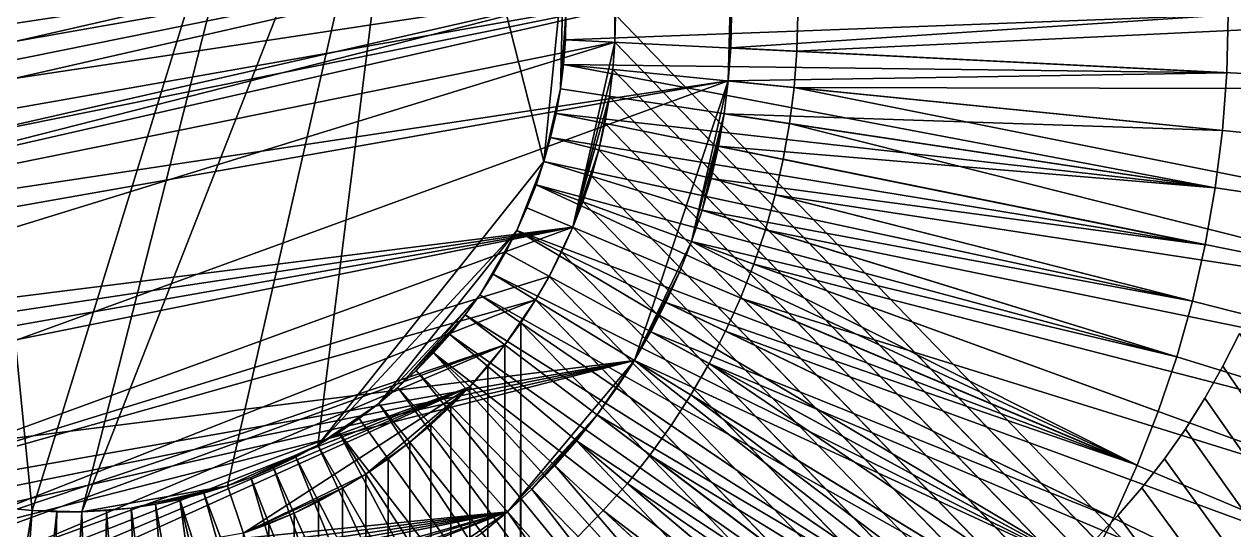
# Model space of a CAD drawing. Header units: millimetres. Extents: x 0 to 520, y -2 to 382.
# Drawn here: x 36.864 to 40.517, y 188.446 to 189.972 of the extents above; entities that cross this region are included whole.
import ezdxf

# ---------------------------------------------------------------- set-up
doc = ezdxf.new("R2010")
doc.units = ezdxf.units.MM

msp = doc.modelspace()

# ---------------------------------------------------------------- linework, layer by layer
at = {"layer": 'BRASS', "color": 52}
for points in [[(509.2, 369.2, 103), (10.8, 369.2, 103), (10.8, 10.8, 103)], [(509.2, 369.2, 103), (10.8, 10.8, 103), (509.2, 10.8, 103)], [(38.65, 190, 86), (185.0411, 341.3505, 86), (185.0411, 38.6495, 86)], [(35.35, 190, 92), (38.6173, 190.3269, 92), (35.3521, 189.9178, 92)], [(35.3521, 189.9178, 92), (38.6173, 190.3269, 92), (35.3582, 189.8357, 92)], [(35.3582, 189.8357, 92), (38.6173, 190.3269, 92), (35.3684, 189.7541, 92)], [(35.3684, 189.7541, 92), (38.6173, 190.3269, 92), (35.401, 189.5929, 92)], [(35.401, 189.5929, 92), (38.6173, 190.3269, 92), (38.6479, 190.0822, 92)], [(35.401, 189.5929, 92), (38.6479, 190.0822, 92), (35.4796, 189.3591, 92)], [(35.4796, 189.3591, 92), (38.6479, 190.0822, 92), (35.5134, 189.2841, 92)], [(35.5134, 189.2841, 92), (38.6479, 190.0822, 92), (38.6479, 189.9178, 92)], [(38.6479, 189.9178, 92), (38.6479, 190.0822, 92), (38.65, 190, 92)], [(38.6479, 189.9178, 86), (38.65, 190, 86), (185.0411, 38.6495, 86)], [(38.6479, 189.9178, 86), (38.65, 190, 92), (38.65, 190, 86)], [(38.6479, 189.9178, 92), (38.65, 190, 92), (38.6479, 189.9178, 86)], [(35.5134, 189.2841, 92), (38.6479, 189.9178, 92), (35.6847, 189.0037, 92)], [(35.6847, 189.0037, 92), (38.6479, 189.9178, 92), (38.5204, 189.3591, 92)], [(38.5204, 189.3591, 92), (38.6479, 189.9178, 92), (38.6418, 189.8357, 92)], [(38.6418, 189.8357, 86), (38.6479, 189.9178, 86), (184.9589, 38.6495, 86)], [(38.6418, 189.8357, 92), (38.6479, 189.9178, 92), (38.6418, 189.8357, 86)], [(38.6418, 189.8357, 86), (38.6479, 189.9178, 92), (38.6479, 189.9178, 86)], [(184.9589, 38.6495, 86), (38.6479, 189.9178, 86), (185.0411, 38.6495, 86)], [(38.5204, 189.3591, 92), (38.6418, 189.8357, 92), (38.6316, 189.7541, 92)], [(38.6316, 189.7541, 86), (38.6418, 189.8357, 86), (184.8767, 38.6454, 86)], [(38.6316, 189.7541, 86), (38.6418, 189.8357, 92), (38.6418, 189.8357, 86)], [(38.6316, 189.7541, 92), (38.6418, 189.8357, 92), (38.6316, 189.7541, 86)], [(184.8767, 38.6454, 86), (38.6418, 189.8357, 86), (184.9589, 38.6495, 86)], [(38.5204, 189.3591, 92), (38.6316, 189.7541, 92), (38.599, 189.5929, 92)], [(38.599, 189.5929, 92), (38.6316, 189.7541, 92), (38.6173, 189.6731, 92)], [(38.6173, 189.6731, 86), (38.6316, 189.7541, 86), (184.7948, 38.6372, 86)], [(38.6173, 189.6731, 92), (38.6316, 189.7541, 92), (38.6173, 189.6731, 86)], [(38.6173, 189.6731, 86), (38.6316, 189.7541, 92), (38.6316, 189.7541, 86)], [(184.7948, 38.6372, 86), (38.6316, 189.7541, 86), (184.8767, 38.6454, 86)], [(38.599, 189.5929, 86), (38.6173, 189.6731, 86), (184.7135, 38.6249, 86)], [(38.599, 189.5929, 92), (38.6173, 189.6731, 92), (38.599, 189.5929, 86)], [(38.599, 189.5929, 86), (38.6173, 189.6731, 92), (38.6173, 189.6731, 86)], [(184.7135, 38.6249, 86), (38.6173, 189.6731, 86), (184.7948, 38.6372, 86)], [(38.5204, 189.3591, 92), (38.599, 189.5929, 92), (38.5767, 189.5137, 92)], [(38.5767, 189.5137, 86), (38.599, 189.5929, 86), (184.6328, 38.6086, 86)], [(38.5767, 189.5137, 92), (38.599, 189.5929, 92), (38.5767, 189.5137, 86)], [(38.5767, 189.5137, 86), (38.599, 189.5929, 92), (38.599, 189.5929, 86)], [(184.6328, 38.6086, 86), (38.599, 189.5929, 86), (184.7135, 38.6249, 86)], [(38.5204, 189.3591, 92), (38.5767, 189.5137, 92), (38.5505, 189.4357, 92)], [(38.5505, 189.4357, 86), (38.5767, 189.5137, 86), (184.5531, 38.5883, 86)], [(38.5505, 189.4357, 92), (38.5767, 189.5137, 92), (38.5505, 189.4357, 86)], [(38.5505, 189.4357, 86), (38.5767, 189.5137, 92), (38.5767, 189.5137, 86)], [(184.5531, 38.5883, 86), (38.5767, 189.5137, 86), (184.6328, 38.6086, 86)], [(38.5204, 189.3591, 86), (38.5505, 189.4357, 86), (184.4745, 38.5641, 86)], [(38.5204, 189.3591, 92), (38.5505, 189.4357, 92), (38.5204, 189.3591, 86)], [(38.5204, 189.3591, 86), (38.5505, 189.4357, 92), (38.5505, 189.4357, 86)], [(184.4745, 38.5641, 86), (38.5505, 189.4357, 86), (184.5531, 38.5883, 86)], [(35.6847, 189.0037, 92), (38.5204, 189.3591, 92), (35.736, 188.9394, 92)], [(35.736, 188.9394, 92), (38.5204, 189.3591, 92), (35.7905, 188.8777, 92)], [(35.7905, 188.8777, 92), (38.5204, 189.3591, 92), (35.8479, 188.8188, 92)], [(35.8479, 188.8188, 92), (38.5204, 189.3591, 92), (36.2473, 188.5317, 92)], [(36.2473, 188.5317, 92), (38.5204, 189.3591, 92), (38.4491, 189.2109, 92)], [(38.4491, 189.2109, 92), (38.5204, 189.3591, 92), (38.4866, 189.2841, 92)], [(38.4866, 189.2841, 86), (38.5204, 189.3591, 86), (184.3972, 38.5359, 86)], [(38.4866, 189.2841, 92), (38.5204, 189.3591, 92), (38.4866, 189.2841, 86)], [(38.4866, 189.2841, 86), (38.5204, 189.3591, 92), (38.5204, 189.3591, 86)], [(184.3972, 38.5359, 86), (38.5204, 189.3591, 86), (184.4745, 38.5641, 86)], [(38.4491, 189.2109, 86), (38.4866, 189.2841, 86), (184.3214, 38.504, 86)], [(38.4491, 189.2109, 92), (38.4866, 189.2841, 92), (38.4491, 189.2109, 86)], [(38.4491, 189.2109, 86), (38.4866, 189.2841, 92), (38.4866, 189.2841, 86)], [(184.3214, 38.504, 86), (38.4866, 189.2841, 86), (184.3972, 38.5359, 86)], [(36.2473, 188.5317, 92), (38.4491, 189.2109, 92), (38.4079, 189.1396, 92)], [(38.4079, 189.1396, 86), (38.4491, 189.2109, 86), (184.2473, 38.4683, 86)], [(38.4079, 189.1396, 92), (38.4491, 189.2109, 92), (38.4079, 189.1396, 86)], [(38.4079, 189.1396, 86), (38.4491, 189.2109, 92), (38.4491, 189.2109, 86)], [(184.2473, 38.4683, 86), (38.4491, 189.2109, 86), (184.3214, 38.504, 86)], [(36.2473, 188.5317, 92), (38.4079, 189.1396, 92), (36.5531, 188.4117, 92)], [(36.5531, 188.4117, 92), (38.4079, 189.1396, 92), (38.3153, 189.0037, 92)], [(38.3153, 189.0037, 92), (38.4079, 189.1396, 92), (38.3633, 189.0705, 92)], [(38.3633, 189.0705, 86), (38.4079, 189.1396, 86), (184.175, 38.4289, 86)], [(38.3633, 189.0705, 92), (38.4079, 189.1396, 92), (38.3633, 189.0705, 86)], [(38.3633, 189.0705, 86), (38.4079, 189.1396, 92), (38.4079, 189.1396, 86)], [(184.175, 38.4289, 86), (38.4079, 189.1396, 86), (184.2473, 38.4683, 86)], [(38.3153, 70.9963, 86), (38.3633, 189.0705, 86), (38.3633, 70.9295, 86)], [(38.3153, 189.0037, 86), (38.3633, 189.0705, 86), (38.3153, 70.9963, 86)], [(38.3153, 189.0037, 92), (38.3633, 189.0705, 92), (38.3153, 189.0037, 86)], [(38.3153, 189.0037, 86), (38.3633, 189.0705, 92), (38.3633, 189.0705, 86)], [(38.3633, 70.9295, 86), (38.3633, 189.0705, 86), (184.1048, 38.386, 86)], [(184.1048, 38.386, 86), (38.3633, 189.0705, 86), (184.175, 38.4289, 86)], [(36.5531, 188.4117, 92), (38.3153, 189.0037, 92), (36.6328, 188.3914, 92)], [(36.6328, 188.3914, 92), (38.3153, 189.0037, 92), (36.7948, 188.3628, 92)], [(36.7948, 188.3628, 92), (38.3153, 189.0037, 92), (38.2095, 188.8777, 92)], [(38.2095, 188.8777, 92), (38.3153, 189.0037, 92), (38.264, 188.9394, 92)], [(38.264, 71.0606, 86), (38.3153, 189.0037, 86), (38.3153, 70.9963, 86)], [(38.264, 188.9394, 86), (38.3153, 189.0037, 86), (38.264, 71.0606, 86)], [(38.264, 188.9394, 92), (38.3153, 189.0037, 92), (38.264, 188.9394, 86)], [(38.264, 188.9394, 86), (38.3153, 189.0037, 92), (38.3153, 189.0037, 86)], [(38.2095, 71.1223, 86), (38.264, 188.9394, 86), (38.264, 71.0606, 86)], [(38.2095, 188.8777, 86), (38.264, 188.9394, 86), (38.2095, 71.1223, 86)], [(38.2095, 188.8777, 92), (38.264, 188.9394, 92), (38.2095, 188.8777, 86)], [(38.2095, 188.8777, 86), (38.264, 188.9394, 92), (38.264, 188.9394, 86)], [(36.7948, 188.3628, 92), (38.2095, 188.8777, 92), (36.8767, 188.3546, 92)], [(36.8767, 188.3546, 92), (38.2095, 188.8777, 92), (36.9589, 188.3505, 92)], [(36.9589, 188.3505, 92), (38.2095, 188.8777, 92), (37.0411, 188.3505, 92)], [(37.0411, 188.3505, 92), (38.2095, 188.8777, 92), (37.5255, 188.4359, 92)], [(37.5255, 188.4359, 92), (38.2095, 188.8777, 92), (37.8952, 188.614, 92)], [(37.8952, 188.614, 92), (38.2095, 188.8777, 92), (38.0288, 188.71, 92)], [(38.0288, 188.71, 92), (38.2095, 188.8777, 92), (38.1521, 188.8188, 92)], [(38.1521, 71.1812, 86), (38.2095, 188.8777, 86), (38.2095, 71.1223, 86)], [(38.1521, 188.8188, 86), (38.2095, 188.8777, 86), (38.1521, 71.1812, 86)], [(38.1521, 188.8188, 86), (38.2095, 188.8777, 92), (38.2095, 188.8777, 86)], [(38.1521, 188.8188, 92), (38.2095, 188.8777, 92), (38.1521, 188.8188, 86)], [(38.0288, 188.71, 92), (38.1521, 188.8188, 92), (38.0918, 188.7629, 92)], [(38.0918, 188.7629, 86), (38.1521, 188.8188, 86), (38.1521, 71.1812, 86)], [(38.0918, 188.7629, 86), (38.0918, 188.7629, 92), (38.1521, 188.8188, 86)], [(38.0918, 188.7629, 92), (38.1521, 188.8188, 92), (38.1521, 188.8188, 86)], [(38.0288, 71.29, 86), (38.0918, 188.7629, 86), (38.0918, 71.2371, 86)], [(38.0288, 188.71, 86), (38.0918, 188.7629, 86), (38.0288, 71.29, 86)], [(38.0288, 188.71, 86), (38.0918, 188.7629, 92), (38.0918, 188.7629, 86)], [(38.0288, 188.71, 92), (38.0918, 188.7629, 92), (38.0288, 188.71, 86)], [(38.0918, 71.2371, 86), (38.0918, 188.7629, 86), (38.1521, 71.1812, 86)], [(37.8952, 188.614, 92), (38.0288, 188.71, 92), (37.9632, 188.6603, 92)], [(37.9632, 71.3397, 86), (38.0288, 188.71, 86), (38.0288, 71.29, 86)], [(37.9632, 188.6603, 86), (38.0288, 188.71, 86), (37.9632, 71.3397, 86)], [(37.9632, 188.6603, 86), (37.9632, 188.6603, 92), (38.0288, 188.71, 86)], [(37.9632, 188.6603, 92), (38.0288, 188.71, 92), (38.0288, 188.71, 86)], [(37.8952, 71.386, 86), (37.9632, 188.6603, 86), (37.9632, 71.3397, 86)], [(37.8952, 188.614, 86), (37.9632, 188.6603, 86), (37.8952, 71.386, 86)], [(37.8952, 188.614, 86), (37.9632, 188.6603, 92), (37.9632, 188.6603, 86)], [(37.8952, 188.614, 92), (37.9632, 188.6603, 92), (37.8952, 188.614, 86)], [(37.5255, 188.4359, 92), (37.8952, 188.614, 92), (37.825, 188.5711, 92)], [(37.825, 188.5711, 86), (37.8952, 188.614, 86), (37.8952, 71.386, 86)], [(37.825, 188.5711, 86), (37.8952, 188.614, 92), (37.8952, 188.614, 86)], [(37.825, 188.5711, 92), (37.8952, 188.614, 92), (37.825, 188.5711, 86)], [(37.5255, 188.4359, 92), (37.825, 188.5711, 92), (37.6786, 188.496, 92)], [(37.6786, 188.496, 92), (37.825, 188.5711, 92), (37.7527, 188.5317, 92)], [(37.7527, 71.4683, 86), (37.825, 188.5711, 86), (37.825, 71.4289, 86)], [(37.7527, 188.5317, 86), (37.825, 188.5711, 86), (37.7527, 71.4683, 86)], [(37.7527, 188.5317, 86), (37.825, 188.5711, 92), (37.825, 188.5711, 86)], [(37.7527, 188.5317, 92), (37.825, 188.5711, 92), (37.7527, 188.5317, 86)], [(37.825, 71.4289, 86), (37.825, 188.5711, 86), (37.8952, 71.386, 86)], [(37.6786, 71.504, 86), (37.7527, 188.5317, 86), (37.7527, 71.4683, 86)], [(37.6786, 188.496, 86), (37.7527, 188.5317, 86), (37.6786, 71.504, 86)], [(37.6786, 188.496, 86), (37.7527, 188.5317, 92), (37.7527, 188.5317, 86)], [(37.6786, 188.496, 92), (37.7527, 188.5317, 92), (37.6786, 188.496, 86)], [(37.5255, 188.4359, 92), (37.6786, 188.496, 92), (37.6028, 188.4641, 92)], [(37.6028, 188.4641, 86), (37.6786, 188.496, 86), (37.6786, 71.504, 86)], [(37.6028, 188.4641, 86), (37.6786, 188.496, 92), (37.6786, 188.496, 86)], [(37.6028, 188.4641, 92), (37.6786, 188.496, 92), (37.6028, 188.4641, 86)], [(37.5255, 71.5641, 86), (37.6028, 188.4641, 86), (37.6028, 71.5359, 86)], [(37.5255, 188.4359, 86), (37.6028, 188.4641, 86), (37.5255, 71.5641, 86)], [(37.5255, 188.4359, 86), (37.6028, 188.4641, 92), (37.6028, 188.4641, 86)], [(37.5255, 188.4359, 92), (37.6028, 188.4641, 92), (37.5255, 188.4359, 86)], [(37.6028, 71.5359, 86), (37.6028, 188.4641, 86), (37.6786, 71.504, 86)]]:
    msp.add_3dface(points, dxfattribs=at)
at = {"layer": 'STEEL', "color": 8}
for points in [[(36.8135, 188.5116, 80.4), (36.5937, 191.4439, 80.4), (36.8879, 188.5042, 80.4)], [(36.5937, 191.4439, 80.4), (37.75, 191.299, 80.4), (36.8879, 188.5042, 80.4)], [(36.8879, 188.5042, 80.4), (37.75, 191.299, 80.4), (37.0374, 188.5005, 80.4)], [(37.75, 191.299, 80.4), (38.0474, 191.0738, 80.4), (37.0374, 188.5005, 80.4)], [(37.0374, 188.5005, 80.4), (38.0474, 191.0738, 80.4), (37.4777, 188.5781, 80.4)], [(37.4777, 188.5781, 80.4), (38.0474, 191.0738, 80.4), (37.75, 188.701, 80.4)], [(37.75, 188.701, 80.4), (38.0474, 191.0738, 80.4), (38.4334, 189.5579, 80.4)], [(38.4334, 189.5579, 80.4), (38.0474, 191.0738, 80.4), (38.4925, 190.1494, 80.4)], [(38.9777, 190.2981, 90), (35, 190, 90), (35.0025, 189.9003, 90)], [(38.9777, 190.2981, 90), (35.0025, 189.9003, 90), (35.0099, 189.8009, 90)], [(38.9777, 190.2981, 90), (35.0099, 189.8009, 90), (35.0223, 189.7019, 90)], [(38.9777, 190.2981, 90), (35.0223, 189.7019, 90), (35.0397, 189.6037, 90)], [(38.9777, 190.2981, 90), (35.0397, 189.6037, 90), (35.0618, 189.5065, 90)], [(38.9777, 190.2981, 90), (35.0618, 189.5065, 90), (35.0889, 189.4105, 90)], [(38.9777, 190.2981, 90), (35.0889, 189.4105, 90), (38.9975, 190.0997, 90)], [(38.4334, 189.5579, 80.4), (38.4925, 190.1494, 80.4), (38.4832, 189.7764, 80.4)], [(38.4832, 189.7764, 80.4), (38.4925, 190.1494, 80.4), (38.5, 190, 80.4)], [(38.9975, 190.0997, 90), (35.0889, 189.4105, 90), (35.1206, 189.316, 90)], [(38.9975, 190.0997, 90), (35.1206, 189.316, 90), (35.157, 189.2231, 90)], [(38.9975, 190.0997, 90), (35.157, 189.2231, 90), (38.9901, 189.8009, 90)], [(38.9975, 190.0997, 90), (38.9901, 189.8009, 90), (39, 190, 90)], [(38.4832, 189.7764, 80.4), (38.5, 190, 80.4), (38.4981, 189.9252, 80.4)], [(38.5, 190, 78.5), (40.5, 190, 78.5), (38.4981, 189.9252, 78.5)], [(38.4981, 189.9252, 78.5), (40.5, 190, 78.5), (40.4956, 189.8255, 78.5)], [(38.4981, 189.9252, 80.4), (38.5, 190, 80.4), (38.4981, 189.9252, 78.5)], [(38.4981, 189.9252, 78.5), (38.5, 190, 80.4), (38.5, 190, 78.5)], [(39, 190, 90), (38.9901, 189.8009, 90), (38.9975, 189.9003, 90)], [(39, 190, 90), (38.9975, 189.9003, 82), (39, 190, 82)], [(39, 190, 90), (38.9975, 189.9003, 90), (38.9975, 189.9003, 82)], [(40.5, 190, 82), (39, 190, 82), (38.9975, 189.9003, 82)], [(40.5, 190, 82), (38.9975, 189.9003, 82), (40.4956, 189.8255, 82)], [(41.5, 190, 83), (39.1973, 189.8903, 83), (41.4944, 189.7757, 83)], [(41.5, 190, 83), (39.2, 190, 83), (39.1973, 189.8903, 83)], [(39.1973, 189.8903, 82), (41.5, 190, 82), (41.4944, 189.7757, 82)], [(39.2, 190, 82), (41.5, 190, 82), (39.1973, 189.8903, 82)], [(39.1973, 189.8903, 82), (39.2, 190, 83), (39.2, 190, 82)], [(39.1973, 189.8903, 83), (39.2, 190, 83), (39.1973, 189.8903, 82)], [(40.5, 190, 82), (40.4956, 189.8255, 78.5), (40.5, 190, 78.5)], [(40.5, 190, 82), (40.4956, 189.8255, 82), (40.4956, 189.8255, 78.5)], [(38.4832, 189.7764, 80.4), (38.4981, 189.9252, 80.4), (38.4925, 189.8506, 80.4)], [(38.4981, 189.9252, 78.5), (40.4956, 189.8255, 78.5), (38.4925, 189.8506, 78.5)], [(38.4925, 189.8506, 78.5), (38.4981, 189.9252, 80.4), (38.4981, 189.9252, 78.5)], [(38.4925, 189.8506, 80.4), (38.4981, 189.9252, 80.4), (38.4925, 189.8506, 78.5)], [(38.9975, 189.9003, 90), (38.9901, 189.8009, 90), (38.9901, 189.8009, 82)], [(38.9975, 189.9003, 90), (38.9901, 189.8009, 82), (38.9975, 189.9003, 82)], [(40.4956, 189.8255, 82), (38.9975, 189.9003, 82), (38.9901, 189.8009, 82)], [(41.4944, 189.7757, 83), (39.1973, 189.8903, 83), (39.1891, 189.781, 83)], [(39.1973, 189.8903, 82), (41.4944, 189.7757, 82), (39.1891, 189.781, 82)], [(39.1891, 189.781, 83), (39.1973, 189.8903, 83), (39.1891, 189.781, 82)], [(39.1891, 189.781, 82), (39.1973, 189.8903, 83), (39.1973, 189.8903, 82)], [(38.4925, 189.8506, 78.5), (40.4609, 189.4784, 78.5), (38.4832, 189.7764, 78.5)], [(38.4832, 189.7764, 78.5), (38.4832, 189.7764, 80.4), (38.4925, 189.8506, 78.5)], [(38.4832, 189.7764, 80.4), (38.4925, 189.8506, 80.4), (38.4925, 189.8506, 78.5)], [(38.4925, 189.8506, 78.5), (40.4826, 189.6515, 78.5), (40.4609, 189.4784, 78.5)], [(38.4925, 189.8506, 78.5), (40.4956, 189.8255, 78.5), (40.4826, 189.6515, 78.5)], [(38.9901, 189.8009, 90), (35.157, 189.2231, 90), (35.1981, 189.1322, 90)], [(38.9901, 189.8009, 90), (35.1981, 189.1322, 90), (35.6035, 188.5683, 90)], [(38.9901, 189.8009, 90), (35.6035, 188.5683, 90), (38.7066, 188.9571, 90)], [(38.9901, 189.8009, 90), (38.7066, 188.9571, 90), (38.8794, 189.316, 90)], [(38.9901, 189.8009, 90), (38.8794, 189.316, 90), (38.9777, 189.7019, 90)], [(38.9901, 189.8009, 90), (38.9777, 189.7019, 82), (38.9901, 189.8009, 82)], [(38.9901, 189.8009, 90), (38.9777, 189.7019, 90), (38.9777, 189.7019, 82)], [(40.4826, 189.6515, 82), (38.9901, 189.8009, 82), (38.9777, 189.7019, 82)], [(40.4956, 189.8255, 82), (38.9901, 189.8009, 82), (40.4826, 189.6515, 82)], [(40.4826, 189.6515, 82), (40.4826, 189.6515, 78.5), (40.4956, 189.8255, 78.5)], [(40.4956, 189.8255, 82), (40.4826, 189.6515, 82), (40.4956, 189.8255, 78.5)], [(38.4334, 189.5579, 80.4), (38.4832, 189.7764, 80.4), (38.4536, 189.6299, 80.4)], [(38.4536, 189.6299, 80.4), (38.4832, 189.7764, 80.4), (38.4703, 189.7028, 80.4)], [(38.4832, 189.7764, 78.5), (40.4609, 189.4784, 78.5), (38.4703, 189.7028, 78.5)], [(38.4703, 189.7028, 80.4), (38.4832, 189.7764, 80.4), (38.4703, 189.7028, 78.5)], [(38.4703, 189.7028, 78.5), (38.4832, 189.7764, 80.4), (38.4832, 189.7764, 78.5)], [(41.4497, 189.3293, 83), (39.1891, 189.781, 83), (39.1754, 189.6721, 83)], [(39.1891, 189.781, 82), (41.4497, 189.3293, 82), (39.1754, 189.6721, 82)], [(39.1754, 189.6721, 82), (39.1891, 189.781, 83), (39.1891, 189.781, 82)], [(39.1754, 189.6721, 83), (39.1891, 189.781, 83), (39.1754, 189.6721, 82)], [(41.4776, 189.5519, 83), (39.1891, 189.781, 83), (41.4497, 189.3293, 83)], [(41.4944, 189.7757, 83), (39.1891, 189.781, 83), (41.4776, 189.5519, 83)], [(39.1891, 189.781, 82), (41.4776, 189.5519, 82), (41.4497, 189.3293, 82)], [(39.1891, 189.781, 82), (41.4944, 189.7757, 82), (41.4776, 189.5519, 82)], [(38.4703, 189.7028, 78.5), (40.4306, 189.3065, 78.5), (38.4536, 189.6299, 78.5)], [(38.4536, 189.6299, 78.5), (38.4536, 189.6299, 80.4), (38.4703, 189.7028, 78.5)], [(38.4536, 189.6299, 80.4), (38.4703, 189.7028, 80.4), (38.4703, 189.7028, 78.5)], [(38.4703, 189.7028, 78.5), (40.4609, 189.4784, 78.5), (40.4306, 189.3065, 78.5)], [(38.9777, 189.7019, 90), (38.8794, 189.316, 90), (38.9111, 189.4105, 90)], [(38.9777, 189.7019, 90), (38.9111, 189.4105, 90), (38.9382, 189.5065, 90)], [(38.9777, 189.7019, 90), (38.9382, 189.5065, 90), (38.9603, 189.6037, 90)], [(38.9777, 189.7019, 90), (38.9603, 189.6037, 90), (38.9603, 189.6037, 82)], [(38.9777, 189.7019, 90), (38.9603, 189.6037, 82), (38.9777, 189.7019, 82)], [(40.4609, 189.4784, 82), (38.9777, 189.7019, 82), (38.9603, 189.6037, 82)], [(40.4826, 189.6515, 82), (38.9777, 189.7019, 82), (40.4609, 189.4784, 82)], [(41.4108, 189.1083, 83), (39.1754, 189.6721, 83), (39.1564, 189.5641, 83)], [(39.1754, 189.6721, 82), (41.4108, 189.1083, 82), (39.1564, 189.5641, 82)], [(39.1564, 189.5641, 83), (39.1754, 189.6721, 83), (39.1564, 189.5641, 82)], [(39.1564, 189.5641, 82), (39.1754, 189.6721, 83), (39.1754, 189.6721, 82)], [(41.4497, 189.3293, 83), (39.1754, 189.6721, 83), (41.4108, 189.1083, 83)], [(39.1754, 189.6721, 82), (41.4497, 189.3293, 82), (41.4108, 189.1083, 82)], [(40.4826, 189.6515, 82), (40.4609, 189.4784, 78.5), (40.4826, 189.6515, 78.5)], [(40.4826, 189.6515, 82), (40.4609, 189.4784, 82), (40.4609, 189.4784, 78.5)], [(38.4536, 189.6299, 78.5), (40.3918, 189.1363, 78.5), (38.4334, 189.5579, 78.5)], [(38.4334, 189.5579, 80.4), (38.4536, 189.6299, 80.4), (38.4334, 189.5579, 78.5)], [(38.4334, 189.5579, 78.5), (38.4536, 189.6299, 80.4), (38.4536, 189.6299, 78.5)], [(38.4536, 189.6299, 78.5), (40.4306, 189.3065, 78.5), (40.3918, 189.1363, 78.5)], [(38.9603, 189.6037, 90), (38.9382, 189.5065, 90), (38.9382, 189.5065, 82)], [(38.9603, 189.6037, 90), (38.9382, 189.5065, 82), (38.9603, 189.6037, 82)], [(40.4306, 189.3065, 82), (38.9603, 189.6037, 82), (38.9382, 189.5065, 82)], [(40.4609, 189.4784, 82), (38.9603, 189.6037, 82), (40.4306, 189.3065, 82)], [(37.75, 188.701, 80.4), (38.4334, 189.5579, 80.4), (38.3515, 189.3492, 80.4)], [(38.3515, 189.3492, 80.4), (38.4334, 189.5579, 80.4), (38.4095, 189.487, 80.4)], [(38.4334, 189.5579, 78.5), (40.3445, 188.9684, 78.5), (38.4095, 189.487, 78.5)], [(38.4095, 189.487, 78.5), (38.4095, 189.487, 80.4), (38.4334, 189.5579, 78.5)], [(38.4095, 189.487, 80.4), (38.4334, 189.5579, 80.4), (38.4334, 189.5579, 78.5)], [(38.4334, 189.5579, 78.5), (40.3918, 189.1363, 78.5), (40.3445, 188.9684, 78.5)], [(41.4108, 189.1083, 83), (39.1564, 189.5641, 83), (39.132, 189.4571, 83)], [(39.1564, 189.5641, 82), (41.4108, 189.1083, 82), (39.132, 189.4571, 82)], [(39.132, 189.4571, 83), (39.1564, 189.5641, 83), (39.132, 189.4571, 82)], [(39.132, 189.4571, 82), (39.1564, 189.5641, 83), (39.1564, 189.5641, 82)], [(38.9111, 189.4105, 90), (38.9111, 189.4105, 82), (38.9382, 189.5065, 82)], [(38.9382, 189.5065, 90), (38.9111, 189.4105, 90), (38.9382, 189.5065, 82)], [(40.3918, 189.1363, 82), (38.9382, 189.5065, 82), (38.9111, 189.4105, 82)], [(40.4306, 189.3065, 82), (38.9382, 189.5065, 82), (40.3918, 189.1363, 82)], [(38.3515, 189.3492, 80.4), (38.4095, 189.487, 80.4), (38.3822, 189.4173, 80.4)], [(38.4095, 189.487, 78.5), (40.2252, 188.6405, 78.5), (38.3822, 189.4173, 78.5)], [(38.3822, 189.4173, 80.4), (38.4095, 189.487, 80.4), (38.3822, 189.4173, 78.5)], [(38.3822, 189.4173, 78.5), (38.4095, 189.487, 80.4), (38.4095, 189.487, 78.5)], [(38.4095, 189.487, 78.5), (40.2889, 188.8029, 78.5), (40.2252, 188.6405, 78.5)], [(38.4095, 189.487, 78.5), (40.3445, 188.9684, 78.5), (40.2889, 188.8029, 78.5)], [(40.4609, 189.4784, 82), (40.4306, 189.3065, 82), (40.4306, 189.3065, 78.5)], [(40.4609, 189.4784, 82), (40.4306, 189.3065, 78.5), (40.4609, 189.4784, 78.5)], [(41.3608, 188.8896, 83), (39.132, 189.4571, 83), (39.1023, 189.3515, 83)], [(39.132, 189.4571, 82), (41.3608, 188.8896, 82), (39.1023, 189.3515, 82)], [(39.1023, 189.3515, 82), (39.1023, 189.3515, 83), (39.132, 189.4571, 82)], [(39.1023, 189.3515, 83), (39.132, 189.4571, 83), (39.132, 189.4571, 82)], [(41.4108, 189.1083, 83), (39.132, 189.4571, 83), (41.3608, 188.8896, 83)], [(39.132, 189.4571, 82), (41.4108, 189.1083, 82), (41.3608, 188.8896, 82)], [(38.3822, 189.4173, 78.5), (40.2252, 188.6405, 78.5), (38.3515, 189.3492, 78.5)], [(38.3515, 189.3492, 80.4), (38.3822, 189.4173, 80.4), (38.3515, 189.3492, 78.5)], [(38.3515, 189.3492, 78.5), (38.3822, 189.4173, 80.4), (38.3822, 189.4173, 78.5)], [(38.9111, 189.4105, 90), (38.8794, 189.316, 90), (38.8794, 189.316, 82)], [(38.9111, 189.4105, 90), (38.8794, 189.316, 82), (38.9111, 189.4105, 82)], [(40.3445, 188.9684, 82), (38.9111, 189.4105, 82), (38.8794, 189.316, 82)], [(40.3918, 189.1363, 82), (38.9111, 189.4105, 82), (40.3445, 188.9684, 82)], [(37.75, 188.701, 80.4), (38.3515, 189.3492, 80.4), (37.9352, 188.8273, 80.4)], [(37.9352, 188.8273, 80.4), (38.3515, 189.3492, 80.4), (38.2394, 189.155, 80.4)], [(38.2394, 189.155, 80.4), (38.3515, 189.3492, 80.4), (38.2799, 189.2178, 80.4)], [(38.2799, 189.2178, 80.4), (38.3515, 189.3492, 80.4), (38.3173, 189.2826, 80.4)], [(38.3515, 189.3492, 78.5), (40.0738, 188.3261, 78.5), (38.3173, 189.2826, 78.5)], [(38.3173, 189.2826, 80.4), (38.3515, 189.3492, 80.4), (38.3173, 189.2826, 78.5)], [(38.3173, 189.2826, 78.5), (38.3515, 189.3492, 80.4), (38.3515, 189.3492, 78.5)], [(38.3515, 189.3492, 78.5), (40.1534, 188.4814, 78.5), (40.0738, 188.3261, 78.5)], [(38.3515, 189.3492, 78.5), (40.2252, 188.6405, 78.5), (40.1534, 188.4814, 78.5)], [(41.3001, 188.6736, 83), (39.1023, 189.3515, 83), (39.0673, 189.2476, 83)], [(39.1023, 189.3515, 82), (41.3001, 188.6736, 82), (39.0673, 189.2476, 82)], [(39.0673, 189.2476, 83), (39.1023, 189.3515, 83), (39.0673, 189.2476, 82)], [(39.0673, 189.2476, 82), (39.1023, 189.3515, 83), (39.1023, 189.3515, 82)], [(41.3608, 188.8896, 83), (39.1023, 189.3515, 83), (41.3001, 188.6736, 83)], [(39.1023, 189.3515, 82), (41.3608, 188.8896, 82), (41.3001, 188.6736, 82)], [(38.8794, 189.316, 90), (38.7066, 188.9571, 90), (38.843, 189.2231, 90)], [(38.8794, 189.316, 90), (38.843, 189.2231, 90), (38.843, 189.2231, 82)], [(38.8794, 189.316, 90), (38.843, 189.2231, 82), (38.8794, 189.316, 82)], [(40.2252, 188.6405, 82), (38.8794, 189.316, 82), (38.843, 189.2231, 82)], [(40.2889, 188.8029, 82), (38.8794, 189.316, 82), (40.2252, 188.6405, 82)], [(40.3445, 188.9684, 82), (38.8794, 189.316, 82), (40.2889, 188.8029, 82)], [(40.3918, 189.1363, 82), (40.3918, 189.1363, 78.5), (40.4306, 189.3065, 78.5)], [(40.4306, 189.3065, 82), (40.3918, 189.1363, 82), (40.4306, 189.3065, 78.5)], [(38.3173, 189.2826, 78.5), (40.0738, 188.3261, 78.5), (38.2799, 189.2178, 78.5)], [(38.2799, 189.2178, 80.4), (38.3173, 189.2826, 80.4), (38.2799, 189.2178, 78.5)], [(38.2799, 189.2178, 78.5), (38.3173, 189.2826, 80.4), (38.3173, 189.2826, 78.5)], [(41.2286, 188.4609, 83), (39.0673, 189.2476, 83), (39.0272, 189.1454, 83)], [(39.0673, 189.2476, 82), (41.2286, 188.4609, 82), (39.0272, 189.1454, 82)], [(39.0272, 189.1454, 83), (39.0673, 189.2476, 83), (39.0272, 189.1454, 82)], [(39.0272, 189.1454, 82), (39.0673, 189.2476, 83), (39.0673, 189.2476, 82)], [(41.3001, 188.6736, 83), (39.0673, 189.2476, 83), (41.2286, 188.4609, 83)], [(39.0673, 189.2476, 82), (41.3001, 188.6736, 82), (41.2286, 188.4609, 82)], [(38.2799, 189.2178, 78.5), (39.9865, 188.175, 78.5), (38.2394, 189.155, 78.5)], [(38.2394, 189.155, 78.5), (38.2394, 189.155, 80.4), (38.2799, 189.2178, 78.5)], [(38.2394, 189.155, 80.4), (38.2799, 189.2178, 80.4), (38.2799, 189.2178, 78.5)], [(38.2799, 189.2178, 78.5), (40.0738, 188.3261, 78.5), (39.9865, 188.175, 78.5)], [(38.843, 189.2231, 90), (38.7066, 188.9571, 90), (38.8019, 189.1322, 90)], [(38.8019, 189.1322, 90), (38.8019, 189.1322, 82), (38.843, 189.2231, 82)], [(38.843, 189.2231, 90), (38.8019, 189.1322, 90), (38.843, 189.2231, 82)], [(40.2252, 188.6405, 82), (38.843, 189.2231, 82), (38.8019, 189.1322, 82)], [(37.9352, 188.8273, 80.4), (38.2394, 189.155, 80.4), (37.9925, 188.8753, 80.4)], [(37.9925, 188.8753, 80.4), (38.2394, 189.155, 80.4), (38.1957, 189.0943, 80.4)], [(38.2394, 189.155, 78.5), (39.8918, 188.0284, 78.5), (38.1957, 189.0943, 78.5)], [(38.1957, 189.0943, 80.4), (38.2394, 189.155, 80.4), (38.1957, 189.0943, 78.5)], [(38.1957, 189.0943, 78.5), (38.2394, 189.155, 80.4), (38.2394, 189.155, 78.5)], [(38.2394, 189.155, 78.5), (39.9865, 188.175, 78.5), (39.8918, 188.0284, 78.5)], [(41.1466, 188.252, 83), (39.0272, 189.1454, 83), (38.9821, 189.0455, 83)], [(39.0272, 189.1454, 82), (41.1466, 188.252, 82), (38.9821, 189.0455, 82)], [(38.9821, 189.0455, 82), (38.9821, 189.0455, 83), (39.0272, 189.1454, 82)], [(38.9821, 189.0455, 83), (39.0272, 189.1454, 83), (39.0272, 189.1454, 82)], [(41.2286, 188.4609, 83), (39.0272, 189.1454, 83), (41.1466, 188.252, 83)], [(39.0272, 189.1454, 82), (41.2286, 188.4609, 82), (41.1466, 188.252, 82)], [(38.8019, 189.1322, 90), (38.7066, 188.9571, 90), (38.7564, 189.0435, 90)], [(38.8019, 189.1322, 90), (38.7564, 189.0435, 90), (38.7564, 189.0435, 82)], [(38.8019, 189.1322, 90), (38.7564, 189.0435, 82), (38.8019, 189.1322, 82)], [(40.1534, 188.4814, 82), (38.8019, 189.1322, 82), (38.7564, 189.0435, 82)], [(40.2252, 188.6405, 82), (38.8019, 189.1322, 82), (40.1534, 188.4814, 82)], [(40.3918, 189.1363, 82), (40.3445, 188.9684, 82), (40.3445, 188.9684, 78.5)], [(40.3918, 189.1363, 82), (40.3445, 188.9684, 78.5), (40.3918, 189.1363, 78.5)], [(37.9925, 188.8753, 80.4), (38.1957, 189.0943, 80.4), (38.0474, 188.9262, 80.4)], [(38.0474, 188.9262, 80.4), (38.1957, 189.0943, 80.4), (38.1491, 189.0358, 80.4)], [(38.1957, 189.0943, 78.5), (39.79, 187.8867, 78.5), (38.1491, 189.0358, 78.5)], [(38.1491, 189.0358, 78.5), (38.1491, 189.0358, 80.4), (38.1957, 189.0943, 78.5)], [(38.1491, 189.0358, 80.4), (38.1957, 189.0943, 80.4), (38.1957, 189.0943, 78.5)], [(38.1957, 189.0943, 78.5), (39.8918, 188.0284, 78.5), (39.79, 187.8867, 78.5)], [(38.0474, 188.9262, 80.4), (38.1491, 189.0358, 80.4), (38.0996, 188.9797, 80.4)], [(38.1491, 189.0358, 78.5), (39.6812, 187.7502, 78.5), (38.0996, 188.9797, 78.5)], [(38.0996, 188.9797, 80.4), (38.1491, 189.0358, 80.4), (38.0996, 188.9797, 78.5)], [(38.0996, 188.9797, 78.5), (38.1491, 189.0358, 80.4), (38.1491, 189.0358, 78.5)], [(38.1491, 189.0358, 78.5), (39.79, 187.8867, 78.5), (39.6812, 187.7502, 78.5)], [(38.7564, 189.0435, 90), (38.7066, 188.9571, 90), (38.7066, 188.9571, 82)], [(38.7564, 189.0435, 90), (38.7066, 188.9571, 82), (38.7564, 189.0435, 82)], [(40.0738, 188.3261, 82), (38.7564, 189.0435, 82), (38.7066, 188.9571, 82)], [(40.1534, 188.4814, 82), (38.7564, 189.0435, 82), (40.0738, 188.3261, 82)], [(41.0544, 188.0475, 83), (38.9821, 189.0455, 83), (38.9321, 188.9478, 83)], [(38.9821, 189.0455, 82), (41.0544, 188.0475, 82), (38.9321, 188.9478, 82)], [(38.9321, 188.9478, 83), (38.9821, 189.0455, 83), (38.9321, 188.9478, 82)], [(38.9321, 188.9478, 82), (38.9821, 189.0455, 83), (38.9821, 189.0455, 82)], [(41.1466, 188.252, 83), (38.9821, 189.0455, 83), (41.0544, 188.0475, 83)], [(38.9821, 189.0455, 82), (41.1466, 188.252, 82), (41.0544, 188.0475, 82)], [(40.534, 189.038, 86), (40.4843, 188.9394, 86), (48, 178, 86)], [(40.4843, 188.9394, 83), (40.534, 189.038, 83), (48, 178, 83)], [(40.4843, 188.9394, 86), (40.534, 189.038, 86), (40.4843, 188.9394, 83)], [(40.4843, 188.9394, 83), (40.534, 189.038, 86), (40.534, 189.038, 83)], [(38.7066, 188.9571, 90), (35.6035, 188.5683, 90), (35.753, 188.4363, 90)], [(38.7066, 188.9571, 90), (35.753, 188.4363, 90), (35.8325, 188.3761, 90)], [(38.7066, 188.9571, 90), (35.8325, 188.3761, 90), (35.9149, 188.3199, 90)], [(38.7066, 188.9571, 90), (35.9149, 188.3199, 90), (36, 188.2679, 90)], [(38.7066, 188.9571, 90), (36, 188.2679, 90), (38.3234, 188.5004, 90)], [(38.0474, 188.9262, 78.5), (38.0996, 188.9797, 78.5), (39.4438, 187.4945, 78.5)], [(38.0474, 188.9262, 78.5), (38.0474, 188.9262, 80.4), (38.0996, 188.9797, 78.5)], [(38.0474, 188.9262, 80.4), (38.0996, 188.9797, 80.4), (38.0996, 188.9797, 78.5)], [(38.0996, 188.9797, 78.5), (39.5657, 187.6194, 78.5), (39.4438, 187.4945, 78.5)], [(38.0996, 188.9797, 78.5), (39.6812, 187.7502, 78.5), (39.5657, 187.6194, 78.5)], [(38.7066, 188.9571, 90), (38.3234, 188.5004, 90), (38.5943, 188.7924, 90)], [(38.7066, 188.9571, 90), (38.5943, 188.7924, 90), (38.6525, 188.8734, 90)], [(38.6525, 188.8734, 90), (38.6525, 188.8734, 82), (38.7066, 188.9571, 82)], [(38.7066, 188.9571, 90), (38.6525, 188.8734, 90), (38.7066, 188.9571, 82)], [(39.8918, 188.0284, 82), (38.7066, 188.9571, 82), (38.6525, 188.8734, 82)], [(39.9865, 188.175, 82), (38.7066, 188.9571, 82), (39.8918, 188.0284, 82)], [(40.0738, 188.3261, 82), (38.7066, 188.9571, 82), (39.9865, 188.175, 82)], [(40.3445, 188.9684, 82), (40.2889, 188.8029, 82), (40.2889, 188.8029, 78.5)], [(40.3445, 188.9684, 82), (40.2889, 188.8029, 78.5), (40.3445, 188.9684, 78.5)], [(37.9925, 188.8753, 78.5), (38.0474, 188.9262, 78.5), (39.3159, 187.3758, 78.5)], [(37.9925, 188.8753, 78.5), (37.9925, 188.8753, 80.4), (38.0474, 188.9262, 78.5)], [(37.9925, 188.8753, 80.4), (38.0474, 188.9262, 80.4), (38.0474, 188.9262, 78.5)], [(39.3159, 187.3758, 78.5), (38.0474, 188.9262, 78.5), (39.4438, 187.4945, 78.5)], [(40.8398, 187.6535, 83), (38.9321, 188.9478, 83), (38.8772, 188.8528, 83)], [(38.9321, 188.9478, 82), (40.8398, 187.6535, 82), (38.8772, 188.8528, 82)], [(38.8772, 188.8528, 83), (38.9321, 188.9478, 83), (38.8772, 188.8528, 82)], [(38.8772, 188.8528, 82), (38.9321, 188.9478, 83), (38.9321, 188.9478, 82)], [(40.952, 187.8479, 83), (38.9321, 188.9478, 83), (40.8398, 187.6535, 83)], [(41.0544, 188.0475, 83), (38.9321, 188.9478, 83), (40.952, 187.8479, 83)], [(38.9321, 188.9478, 82), (40.952, 187.8479, 82), (40.8398, 187.6535, 82)], [(38.9321, 188.9478, 82), (41.0544, 188.0475, 82), (40.952, 187.8479, 82)], [(40.4843, 188.9394, 86), (40.4299, 188.8433, 86), (48, 178, 86)], [(40.4299, 188.8433, 83), (40.4843, 188.9394, 83), (48, 178, 83)], [(40.4299, 188.8433, 83), (40.4299, 188.8433, 86), (40.4843, 188.9394, 83)], [(40.4299, 188.8433, 86), (40.4843, 188.9394, 86), (40.4843, 188.9394, 83)], [(37.9352, 188.8273, 78.5), (37.9925, 188.8753, 78.5), (39.1822, 187.2636, 78.5)], [(37.9352, 188.8273, 78.5), (37.9925, 188.8753, 80.4), (37.9925, 188.8753, 78.5)], [(37.9352, 188.8273, 80.4), (37.9925, 188.8753, 80.4), (37.9352, 188.8273, 78.5)], [(39.1822, 187.2636, 78.5), (37.9925, 188.8753, 78.5), (39.3159, 187.3758, 78.5)], [(38.6525, 188.8734, 90), (38.5943, 188.7924, 90), (38.5943, 188.7924, 82)], [(38.6525, 188.8734, 90), (38.5943, 188.7924, 82), (38.6525, 188.8734, 82)], [(39.8918, 188.0284, 82), (38.6525, 188.8734, 82), (38.5943, 188.7924, 82)], [(40.7181, 187.4651, 83), (38.8772, 188.8528, 83), (38.8177, 188.7607, 83)], [(38.8772, 188.8528, 82), (40.7181, 187.4651, 82), (38.8177, 188.7607, 82)], [(38.8177, 188.7607, 82), (38.8177, 188.7607, 83), (38.8772, 188.8528, 82)], [(38.8177, 188.7607, 83), (38.8772, 188.8528, 83), (38.8772, 188.8528, 82)], [(40.8398, 187.6535, 83), (38.8772, 188.8528, 83), (40.7181, 187.4651, 83)], [(38.8772, 188.8528, 82), (40.8398, 187.6535, 82), (40.7181, 187.4651, 82)], [(37.75, 188.701, 80.4), (37.9352, 188.8273, 80.4), (37.8756, 188.7821, 80.4)], [(37.8756, 188.7821, 78.5), (37.9352, 188.8273, 78.5), (39.0431, 187.1582, 78.5)], [(37.8756, 188.7821, 78.5), (37.9352, 188.8273, 80.4), (37.9352, 188.8273, 78.5)], [(37.8756, 188.7821, 80.4), (37.9352, 188.8273, 80.4), (37.8756, 188.7821, 78.5)], [(39.0431, 187.1582, 78.5), (37.9352, 188.8273, 78.5), (39.1822, 187.2636, 78.5)], [(40.4299, 188.8433, 86), (40.3708, 188.75, 86), (48, 178, 86)], [(40.3708, 188.75, 83), (40.4299, 188.8433, 83), (48, 178, 83)], [(40.3708, 188.75, 86), (40.4299, 188.8433, 86), (40.3708, 188.75, 83)], [(40.3708, 188.75, 83), (40.4299, 188.8433, 86), (40.4299, 188.8433, 83)], [(37.75, 188.701, 80.4), (37.8756, 188.7821, 80.4), (37.8138, 188.74, 80.4)], [(37.8138, 188.74, 78.5), (37.8756, 188.7821, 78.5), (39.0431, 187.1582, 78.5)], [(37.8138, 188.74, 78.5), (37.8138, 188.74, 80.4), (37.8756, 188.7821, 78.5)], [(37.8138, 188.74, 80.4), (37.8756, 188.7821, 80.4), (37.8756, 188.7821, 78.5)], [(38.5943, 188.7924, 90), (38.3234, 188.5004, 90), (38.3965, 188.5683, 90)], [(38.5943, 188.7924, 90), (38.3965, 188.5683, 90), (38.5321, 188.7144, 90)], [(38.5943, 188.7924, 90), (38.5321, 188.7144, 90), (38.5321, 188.7144, 82)], [(38.5943, 188.7924, 90), (38.5321, 188.7144, 82), (38.5943, 188.7924, 82)], [(39.79, 187.8867, 82), (38.5943, 188.7924, 82), (38.5321, 188.7144, 82)], [(39.8918, 188.0284, 82), (38.5943, 188.7924, 82), (39.79, 187.8867, 82)], [(40.2889, 188.8029, 82), (40.2252, 188.6405, 82), (40.2252, 188.6405, 78.5)], [(40.2889, 188.8029, 82), (40.2252, 188.6405, 78.5), (40.2889, 188.8029, 78.5)], [(37.75, 188.701, 78.5), (37.8138, 188.74, 78.5), (38.75, 186.9689, 78.5)], [(37.75, 188.701, 78.5), (37.8138, 188.74, 80.4), (37.8138, 188.74, 78.5)], [(37.75, 188.701, 80.4), (37.8138, 188.74, 80.4), (37.75, 188.701, 78.5)], [(38.75, 186.9689, 78.5), (37.8138, 188.74, 78.5), (38.8989, 187.0599, 78.5)], [(38.8989, 187.0599, 78.5), (37.8138, 188.74, 78.5), (39.0431, 187.1582, 78.5)], [(40.7181, 187.4651, 83), (38.8177, 188.7607, 83), (38.7537, 188.6716, 83)], [(38.8177, 188.7607, 82), (40.7181, 187.4651, 82), (38.7537, 188.6716, 82)], [(38.7537, 188.6716, 83), (38.8177, 188.7607, 83), (38.7537, 188.6716, 82)], [(38.7537, 188.6716, 82), (38.8177, 188.7607, 83), (38.8177, 188.7607, 82)], [(40.3708, 188.75, 86), (40.3072, 188.6597, 86), (48, 178, 86)], [(40.3072, 188.6597, 83), (40.3708, 188.75, 83), (48, 178, 83)], [(40.3072, 188.6597, 86), (40.3708, 188.75, 86), (40.3072, 188.6597, 83)], [(40.3072, 188.6597, 83), (40.3708, 188.75, 86), (40.3708, 188.75, 83)], [(37.4777, 188.5781, 80.4), (37.75, 188.701, 80.4), (37.548, 188.6037, 80.4)], [(37.548, 188.6037, 80.4), (37.75, 188.701, 80.4), (37.6169, 188.6327, 80.4)], [(37.6169, 188.6327, 80.4), (37.75, 188.701, 80.4), (37.6843, 188.6652, 80.4)], [(37.6843, 188.6652, 78.5), (37.75, 188.701, 78.5), (38.5967, 186.8854, 78.5)], [(37.6843, 188.6652, 78.5), (37.75, 188.701, 80.4), (37.75, 188.701, 78.5)], [(37.6843, 188.6652, 80.4), (37.75, 188.701, 80.4), (37.6843, 188.6652, 78.5)], [(38.5967, 186.8854, 78.5), (37.75, 188.701, 78.5), (38.75, 186.9689, 78.5)], [(38.5321, 188.7144, 90), (38.3965, 188.5683, 90), (38.4661, 188.6397, 90)], [(38.5321, 188.7144, 90), (38.4661, 188.6397, 90), (38.4661, 188.6397, 82)], [(38.5321, 188.7144, 90), (38.4661, 188.6397, 82), (38.5321, 188.7144, 82)], [(38.5321, 188.7144, 82), (38.4661, 188.6397, 82), (39.5657, 187.6194, 82)], [(39.6812, 187.7502, 82), (38.5321, 188.7144, 82), (39.5657, 187.6194, 82)], [(39.79, 187.8867, 82), (38.5321, 188.7144, 82), (39.6812, 187.7502, 82)], [(37.6169, 188.6327, 78.5), (37.6843, 188.6652, 78.5), (38.4395, 186.8097, 78.5)], [(37.6169, 188.6327, 78.5), (37.6843, 188.6652, 80.4), (37.6843, 188.6652, 78.5)], [(37.6169, 188.6327, 80.4), (37.6843, 188.6652, 80.4), (37.6169, 188.6327, 78.5)], [(38.4395, 186.8097, 78.5), (37.6843, 188.6652, 78.5), (38.5967, 186.8854, 78.5)], [(40.5871, 187.2829, 83), (38.7537, 188.6716, 83), (38.6853, 188.5859, 83)], [(38.7537, 188.6716, 82), (40.5871, 187.2829, 82), (38.6853, 188.5859, 82)], [(38.6853, 188.5859, 83), (38.7537, 188.6716, 83), (38.6853, 188.5859, 82)], [(38.6853, 188.5859, 82), (38.7537, 188.6716, 83), (38.7537, 188.6716, 82)], [(40.7181, 187.4651, 83), (38.7537, 188.6716, 83), (40.5871, 187.2829, 83)], [(38.7537, 188.6716, 82), (40.7181, 187.4651, 82), (40.5871, 187.2829, 82)], [(37.548, 188.6037, 78.5), (37.6169, 188.6327, 78.5), (38.2787, 186.7419, 78.5)], [(37.548, 188.6037, 78.5), (37.6169, 188.6327, 80.4), (37.6169, 188.6327, 78.5)], [(37.548, 188.6037, 80.4), (37.6169, 188.6327, 80.4), (37.548, 188.6037, 78.5)], [(38.2787, 186.7419, 78.5), (37.6169, 188.6327, 78.5), (38.4395, 186.8097, 78.5)], [(38.4661, 188.6397, 90), (38.3965, 188.5683, 82), (38.4661, 188.6397, 82)], [(38.4661, 188.6397, 90), (38.3965, 188.5683, 90), (38.3965, 188.5683, 82)], [(38.4661, 188.6397, 82), (38.3965, 188.5683, 82), (39.4438, 187.4945, 82)], [(39.5657, 187.6194, 82), (38.4661, 188.6397, 82), (39.4438, 187.4945, 82)], [(40.2252, 188.6405, 82), (40.1534, 188.4814, 82), (40.1534, 188.4814, 78.5)], [(40.2252, 188.6405, 82), (40.1534, 188.4814, 78.5), (40.2252, 188.6405, 78.5)], [(40.3072, 188.6597, 86), (40.2393, 188.5726, 86), (48, 178, 86)], [(40.2393, 188.5726, 83), (40.3072, 188.6597, 83), (48, 178, 83)], [(40.2393, 188.5726, 83), (40.2393, 188.5726, 86), (40.3072, 188.6597, 83)], [(40.2393, 188.5726, 86), (40.3072, 188.6597, 86), (40.3072, 188.6597, 83)], [(37.4777, 188.5781, 78.5), (37.548, 188.6037, 78.5), (38.1147, 186.6823, 78.5)], [(37.4777, 188.5781, 78.5), (37.548, 188.6037, 80.4), (37.548, 188.6037, 78.5)], [(37.4777, 188.5781, 80.4), (37.548, 188.6037, 80.4), (37.4777, 188.5781, 78.5)], [(38.1147, 186.6823, 78.5), (37.548, 188.6037, 78.5), (38.2787, 186.7419, 78.5)], [(37.0374, 188.5005, 80.4), (37.4777, 188.5781, 80.4), (37.1865, 188.5116, 80.4)], [(37.1865, 188.5116, 80.4), (37.4777, 188.5781, 80.4), (37.2605, 188.5228, 80.4)], [(37.2605, 188.5228, 80.4), (37.4777, 188.5781, 80.4), (37.4063, 188.5561, 80.4)], [(37.2605, 188.5228, 80.4), (37.4063, 188.5561, 80.4), (37.3338, 188.5376, 80.4)], [(37.3338, 188.5376, 78.5), (37.4063, 188.5561, 78.5), (37.9479, 186.6308, 78.5)], [(37.3338, 188.5376, 78.5), (37.4063, 188.5561, 80.4), (37.4063, 188.5561, 78.5)], [(37.3338, 188.5376, 80.4), (37.4063, 188.5561, 80.4), (37.3338, 188.5376, 78.5)], [(37.4063, 188.5561, 78.5), (37.4777, 188.5781, 78.5), (38.1147, 186.6823, 78.5)], [(37.4063, 188.5561, 78.5), (37.4777, 188.5781, 80.4), (37.4777, 188.5781, 78.5)], [(37.4063, 188.5561, 80.4), (37.4777, 188.5781, 80.4), (37.4063, 188.5561, 78.5)], [(37.9479, 186.6308, 78.5), (37.4063, 188.5561, 78.5), (38.1147, 186.6823, 78.5)], [(38.3965, 188.5683, 90), (38.3234, 188.5004, 82), (38.3965, 188.5683, 82)], [(38.3965, 188.5683, 90), (38.3234, 188.5004, 90), (38.3234, 188.5004, 82)], [(38.3965, 188.5683, 82), (38.3234, 188.5004, 82), (39.3159, 187.3758, 82)], [(38.3965, 188.5683, 82), (39.3159, 187.3758, 82), (39.4438, 187.4945, 82)], [(40.4472, 187.1075, 83), (38.6853, 188.5859, 83), (38.6127, 188.5036, 83)], [(38.6853, 188.5859, 82), (40.4472, 187.1075, 82), (38.6127, 188.5036, 82)], [(38.6127, 188.5036, 83), (38.6853, 188.5859, 83), (38.6127, 188.5036, 82)], [(38.6127, 188.5036, 82), (38.6853, 188.5859, 83), (38.6853, 188.5859, 82)], [(40.5871, 187.2829, 83), (38.6853, 188.5859, 83), (40.4472, 187.1075, 83)], [(38.6853, 188.5859, 82), (40.5871, 187.2829, 82), (40.4472, 187.1075, 82)], [(40.2393, 188.5726, 86), (40.1671, 188.489, 86), (48, 178, 86)], [(40.1671, 188.489, 83), (40.2393, 188.5726, 83), (48, 178, 83)], [(40.1671, 188.489, 86), (40.2393, 188.5726, 86), (40.1671, 188.489, 83)], [(40.1671, 188.489, 83), (40.2393, 188.5726, 86), (40.2393, 188.5726, 83)], [(37.1865, 188.5116, 78.5), (37.2605, 188.5228, 78.5), (37.4352, 186.5272, 78.5)], [(37.1865, 188.5116, 78.5), (37.2605, 188.5228, 80.4), (37.2605, 188.5228, 78.5)], [(37.1865, 188.5116, 80.4), (37.2605, 188.5228, 80.4), (37.1865, 188.5116, 78.5)], [(37.2605, 188.5228, 78.5), (37.3338, 188.5376, 78.5), (37.6078, 186.5532, 78.5)], [(37.2605, 188.5228, 78.5), (37.3338, 188.5376, 80.4), (37.3338, 188.5376, 78.5)], [(37.2605, 188.5228, 80.4), (37.3338, 188.5376, 80.4), (37.2605, 188.5228, 78.5)], [(37.4352, 186.5272, 78.5), (37.2605, 188.5228, 78.5), (37.6078, 186.5532, 78.5)], [(37.6078, 186.5532, 78.5), (37.3338, 188.5376, 78.5), (37.7788, 186.5878, 78.5)], [(37.7788, 186.5878, 78.5), (37.3338, 188.5376, 78.5), (37.9479, 186.6308, 78.5)], [(38.3234, 188.5004, 90), (36, 188.2679, 90), (36.0876, 188.2203, 90)], [(38.3234, 188.5004, 90), (36.0876, 188.2203, 90), (36.1774, 188.177, 90)], [(38.3234, 188.5004, 90), (36.1774, 188.177, 90), (36.2693, 188.1383, 90)], [(38.3234, 188.5004, 90), (36.2693, 188.1383, 90), (36.363, 188.1041, 90)], [(38.3234, 188.5004, 90), (36.363, 188.1041, 90), (36.6527, 188.0304, 90)], [(36.8135, 188.5116, 78.5), (36.8879, 188.5042, 78.5), (36.5648, 186.5272, 78.5)], [(36.5648, 186.5272, 78.5), (36.8879, 188.5042, 78.5), (36.7384, 186.5098, 78.5)], [(38.3234, 188.5004, 90), (36.6527, 188.0304, 90), (36.7513, 188.0155, 90)], [(36.8879, 188.5042, 78.5), (36.9626, 188.5005, 78.5), (36.7384, 186.5098, 78.5)], [(36.7384, 186.5098, 78.5), (36.9626, 188.5005, 78.5), (36.9127, 186.5011, 78.5)], [(38.3234, 188.5004, 90), (36.7513, 188.0155, 90), (36.9501, 188.0006, 90)], [(36.8135, 188.5116, 78.5), (36.8879, 188.5042, 80.4), (36.8879, 188.5042, 78.5)], [(36.8135, 188.5116, 80.4), (36.8879, 188.5042, 80.4), (36.8135, 188.5116, 78.5)], [(36.8879, 188.5042, 78.5), (36.8879, 188.5042, 80.4), (36.9626, 188.5005, 78.5)], [(36.8879, 188.5042, 80.4), (36.9626, 188.5005, 80.4), (36.9626, 188.5005, 78.5)], [(36.8879, 188.5042, 80.4), (37.0374, 188.5005, 80.4), (36.9626, 188.5005, 80.4)], [(36.9626, 188.5005, 78.5), (37.0374, 188.5005, 78.5), (36.9127, 186.5011, 78.5)], [(36.9127, 186.5011, 78.5), (37.0374, 188.5005, 78.5), (37.0873, 186.5011, 78.5)], [(38.3234, 188.5004, 90), (36.9501, 188.0006, 90), (37.0499, 188.0006, 90)], [(36.9626, 188.5005, 78.5), (36.9626, 188.5005, 80.4), (37.0374, 188.5005, 78.5)], [(36.9626, 188.5005, 80.4), (37.0374, 188.5005, 80.4), (37.0374, 188.5005, 78.5)], [(37.0374, 188.5005, 80.4), (37.1865, 188.5116, 80.4), (37.1121, 188.5042, 80.4)], [(37.0374, 188.5005, 78.5), (37.1121, 188.5042, 78.5), (37.0873, 186.5011, 78.5)], [(37.0374, 188.5005, 78.5), (37.0374, 188.5005, 80.4), (37.1121, 188.5042, 78.5)], [(37.0374, 188.5005, 80.4), (37.1121, 188.5042, 80.4), (37.1121, 188.5042, 78.5)], [(38.3234, 188.5004, 90), (37.0499, 188.0006, 90), (37.9124, 188.2203, 90)], [(37.0873, 186.5011, 78.5), (37.1121, 188.5042, 78.5), (37.2616, 186.5098, 78.5)], [(37.1121, 188.5042, 78.5), (37.1865, 188.5116, 78.5), (37.2616, 186.5098, 78.5)], [(37.1121, 188.5042, 78.5), (37.1865, 188.5116, 80.4), (37.1865, 188.5116, 78.5)], [(37.1121, 188.5042, 80.4), (37.1865, 188.5116, 80.4), (37.1121, 188.5042, 78.5)], [(37.2616, 186.5098, 78.5), (37.1865, 188.5116, 78.5), (37.4352, 186.5272, 78.5)], [(38.3234, 188.5004, 90), (37.9124, 188.2203, 90), (38.247, 188.4363, 90)], [(38.3234, 188.5004, 90), (38.247, 188.4363, 82), (38.3234, 188.5004, 82)], [(38.3234, 188.5004, 90), (38.247, 188.4363, 90), (38.247, 188.4363, 82)], [(38.3234, 188.5004, 82), (38.247, 188.4363, 82), (39.1822, 187.2636, 82)], [(38.3234, 188.5004, 82), (39.1822, 187.2636, 82), (39.3159, 187.3758, 82)], [(40.2987, 186.9392, 83), (38.6127, 188.5036, 83), (38.5361, 188.4251, 83)], [(38.6127, 188.5036, 82), (40.2987, 186.9392, 82), (38.5361, 188.4251, 82)], [(38.5361, 188.4251, 82), (38.6127, 188.5036, 83), (38.6127, 188.5036, 82)], [(38.5361, 188.4251, 83), (38.6127, 188.5036, 83), (38.5361, 188.4251, 82)], [(40.4472, 187.1075, 83), (38.6127, 188.5036, 83), (40.2987, 186.9392, 83)], [(38.6127, 188.5036, 82), (40.4472, 187.1075, 82), (40.2987, 186.9392, 82)], [(40.1534, 188.4814, 82), (40.0738, 188.3261, 82), (40.0738, 188.3261, 78.5)], [(40.1534, 188.4814, 82), (40.0738, 188.3261, 78.5), (40.1534, 188.4814, 78.5)], [(40.1671, 188.489, 86), (40.091, 188.409, 86), (48, 178, 86)], [(40.091, 188.409, 83), (40.1671, 188.489, 83), (48, 178, 83)], [(40.091, 188.409, 83), (40.1671, 188.489, 86), (40.1671, 188.489, 83)], [(40.091, 188.409, 86), (40.1671, 188.489, 86), (40.091, 188.409, 83)]]:
    msp.add_3dface(points, dxfattribs=at)

doc.saveas('drawing.dxf')
